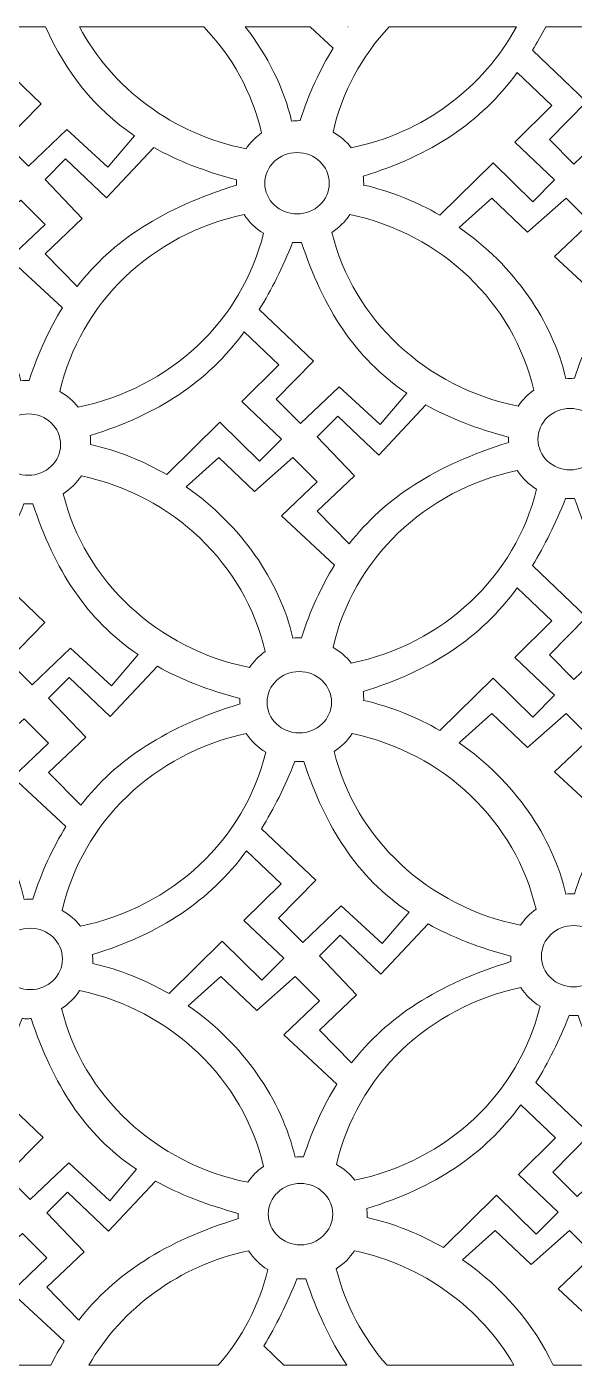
# Model space of a CAD drawing. Header units: millimetres. Extents: x -1200 to 1200, y -590 to 590.
# Drawn here: x -450 to 32, y -590 to 590 of the extents above; entities that cross this region are included whole.
import ezdxf

# ---------------------------------------------------------------- set-up
doc = ezdxf.new("R2010")
doc.units = ezdxf.units.MM
doc.header["$MEASUREMENT"] = 0
doc.layers.add('Layer 1', color=7, linetype='Continuous')

msp = doc.modelspace()

# ---------------------------------------------------------------- linework, layer by layer
at = {"layer": 'Layer 1', "color": 250, "lineweight": 20}
for points, knots in [([(-484.7261, 567.4807), (-480.3241, 574.6193), (-476.1225, 582.1053), (-472.0813, 589.9734), (-472.0813, 589.9734), (-433.2718, 589.9734), (-433.2718, 589.9734), (-415.066, 549.7789), (-390.7216, 518.0355), (-354.8044, 493.8227), (-354.8044, 493.8227), (-378.3874, 466.1344), (-378.3874, 466.1344), (-378.3874, 466.1344), (-414.4816, 499.4227), (-414.4816, 499.4227), (-414.4816, 499.4227), (-448.3247, 467.2079), (-448.3247, 467.2079), (-448.3247, 467.2079), (-469.7567, 488.6845), (-469.7567, 488.6845), (-469.7567, 488.6845), (-437.0425, 521.976), (-437.0425, 521.976), (-437.0425, 521.976), (-484.7127, 567.487), (-484.7127, 567.487), (-484.7127, 567.487), (-484.7261, 567.4807), (-484.7261, 567.4807)], [0, 0, 0, 0, 0.1, 0.1, 0.1, 0.2, 0.2, 0.2, 0.3, 0.3, 0.3, 0.4, 0.4, 0.4, 0.5, 0.5, 0.5, 0.6, 0.6, 0.6, 0.7, 0.7, 0.7, 0.8, 0.8, 0.8, 0.9, 0.9, 0.9, 1, 1, 1, 1]), ([(-293.8815, 589.9734), (-269.0395, 564.0435), (-251.1143, 531.9625), (-242.9449, 496.4092), (-248.3523, 492.5899), (-253.0013, 487.8403), (-256.6251, 482.4123), (-320.9013, 495.2147), (-374.5565, 535.5939), (-403.3999, 589.9734), (-403.3999, 589.9734), (-293.8815, 589.9734), (-293.8815, 589.9734)], [0, 0, 0, 0, 0.25, 0.25, 0.25, 0.5, 0.5, 0.5, 0.75, 0.75, 0.75, 1, 1, 1, 1]), ([(-179.8077, 571.2141), (-191.6844, 552.184), (-201.2532, 530.924), (-209.0885, 507.2113), (-209.0885, 507.2113), (-209.5761, 507.2144), (-209.5761, 507.2144), (-211.9374, 507.2144), (-214.272, 507.0774), (-216.5565, 506.8003), (-223.3632, 535.9762), (-237.4341, 564.5691), (-257.3131, 589.9734), (-257.3131, 589.9734), (-200.0875, 589.9734), (-200.0875, 589.9734), (-200.0875, 589.9734), (-179.8077, 571.2141), (-179.8077, 571.2141)], [0, 0, 0, 0, 0.166666667, 0.166666667, 0.166666667, 0.333333333, 0.333333333, 0.333333333, 0.5, 0.5, 0.5, 0.666666667, 0.666666667, 0.666666667, 0.833333333, 0.833333333, 0.833333333, 1, 1, 1, 1]), ([(-179.9947, 497.1037), (-172.1193, 532.2842), (-154.7252, 564.0945), (-130.4943, 589.9734), (-130.4943, 589.9734), (-18.5346, 589.9734), (-18.5346, 589.9734), (-47.3043, 536.231), (-100.3551, 496.2914), (-163.8965, 483.3138), (-168.2417, 488.866), (-173.7158, 493.5614), (-179.9947, 497.1037)], [0, 0, 0, 0, 0.25, 0.25, 0.25, 0.5, 0.5, 0.5, 0.75, 0.75, 0.75, 1, 1, 1, 1]), ([(-166.7821, 589.9734), (-166.7821, 589.9734), (-166.8523, 589.881), (-166.8523, 589.881), (-166.8523, 589.881), (-166.9424, 589.9734), (-166.9424, 589.9734), (-166.9424, 589.9734), (-166.7821, 589.9734), (-166.7821, 589.9734)], [0, 0, 0, 0, 0.333333333, 0.333333333, 0.333333333, 0.666666667, 0.666666667, 0.666666667, 1, 1, 1, 1]), ([(-4.3834, 569.2582), (-0.3155, 575.8553), (3.5855, 582.7519), (7.3462, 589.9734), (7.3462, 589.9734), (47.8824, 589.9734), (47.8824, 589.9734), (66.0014, 550.6167), (90.1521, 519.4531), (125.5382, 495.6002), (125.5382, 495.6002), (101.9553, 467.9119), (101.9553, 467.9119), (101.9553, 467.9119), (65.8611, 501.2002), (65.8611, 501.2002), (65.8611, 501.2002), (32.018, 468.9854), (32.018, 468.9854), (32.018, 468.9854), (10.586, 490.4619), (10.586, 490.4619), (10.586, 490.4619), (43.3001, 523.7535), (43.3001, 523.7535), (43.3001, 523.7535), (-4.3701, 569.2645), (-4.3701, 569.2645), (-4.3701, 569.2645), (-4.3834, 569.2582), (-4.3834, 569.2582)], [0, 0, 0, 0, 0.1, 0.1, 0.1, 0.2, 0.2, 0.2, 0.3, 0.3, 0.3, 0.4, 0.4, 0.4, 0.5, 0.5, 0.5, 0.6, 0.6, 0.6, 0.7, 0.7, 0.7, 0.8, 0.8, 0.8, 0.9, 0.9, 0.9, 1, 1, 1, 1]), ([(-153.4059, 458.2662), (-93.318, 476.8058), (-50.5139, 505.2331), (-17.6728, 549.5815), (-17.6728, 549.5815), (12.8437, 520.5298), (12.8437, 520.5298), (12.8437, 520.5298), (-19.8705, 488.3149), (-19.8705, 488.3149), (-19.8705, 488.3149), (15.0982, 455.0266), (15.0982, 455.0266), (15.0982, 455.0266), (-4.0761, 435.6971), (-4.0761, 435.6971), (-4.0761, 435.6971), (-39.0448, 470.0589), (-39.0448, 470.0589), (-39.0448, 470.0589), (-85.9168, 423.8758), (-85.9168, 423.8758), (-85.9168, 423.8758), (-85.9235, 423.8725), (-85.9235, 423.8725), (-106.3269, 435.6843), (-128.8444, 444.8139), (-153.0419, 450.4204), (-153.0251, 450.9588), (-153.0118, 451.4971), (-153.0118, 452.0418), (-153.0118, 454.1474), (-153.1521, 456.2243), (-153.4059, 458.2662)], [0, 0, 0, 0, 0.090909091, 0.090909091, 0.090909091, 0.181818182, 0.181818182, 0.181818182, 0.272727273, 0.272727273, 0.272727273, 0.363636364, 0.363636364, 0.363636364, 0.454545455, 0.454545455, 0.454545455, 0.545454545, 0.545454545, 0.545454545, 0.636363636, 0.636363636, 0.636363636, 0.727272727, 0.727272727, 0.727272727, 0.818181818, 0.818181818, 0.818181818, 0.909090909, 0.909090909, 0.909090909, 1, 1, 1, 1]), ([(-337.9046, 483.4666), (-317.2941, 471.9989), (-293.3038, 462.5476), (-265.1752, 454.9756), (-265.1752, 454.9756), (-265.182, 454.3226), (-265.182, 454.3226), (-265.182, 452.9879), (-265.1352, 451.6659), (-265.0316, 450.3567), (-329.802, 430.3072), (-374.276, 401.3766), (-405.4472, 360.9337), (-405.4472, 360.9337), (-433.6592, 389.893), (-433.6592, 389.893), (-433.6592, 389.893), (-400.9483, 421.0343), (-400.9483, 421.0343), (-400.9483, 421.0343), (-433.6592, 455.3961), (-433.6592, 455.3961), (-433.6592, 455.3961), (-415.6104, 473.6521), (-415.6104, 473.6521), (-415.6104, 473.6521), (-379.5163, 439.2903), (-379.5163, 439.2903), (-379.5163, 439.2903), (-337.9046, 483.4666), (-337.9046, 483.4666)], [0, 0, 0, 0, 0.1, 0.1, 0.1, 0.2, 0.2, 0.2, 0.3, 0.3, 0.3, 0.4, 0.4, 0.4, 0.5, 0.5, 0.5, 0.6, 0.6, 0.6, 0.7, 0.7, 0.7, 0.8, 0.8, 0.8, 0.9, 0.9, 0.9, 1, 1, 1, 1]), ([(-240.1227, 452.0418), (-240.1227, 466.9945), (-227.4111, 479.1184), (-211.7336, 479.1184), (-196.0563, 479.1184), (-183.3446, 466.9945), (-183.3446, 452.0418), (-183.3446, 437.0891), (-196.0563, 424.9652), (-211.7336, 424.9652), (-227.4111, 424.9652), (-240.1227, 437.0891), (-240.1227, 452.0418)], [0, 0, 0, 0, 0.25, 0.25, 0.25, 0.5, 0.5, 0.5, 0.75, 0.75, 0.75, 1, 1, 1, 1]), ([(-418.4026, 342.2667), (-430.2792, 323.2366), (-439.848, 301.9767), (-447.6834, 278.2639), (-447.6834, 278.2639), (-448.171, 278.2671), (-448.171, 278.2671), (-450.5323, 278.2671), (-452.8669, 278.1302), (-455.1514, 277.853), (-467.0146, 328.7157), (-500.9212, 377.7849), (-549.2861, 411.3185), (-549.2861, 411.3185), (-520.5163, 437.1401), (-520.5163, 437.1401), (-520.5163, 437.1401), (-488.931, 407.0723), (-488.931, 407.0723), (-488.931, 407.0723), (-455.0913, 437.1401), (-455.0913, 437.1401), (-455.0913, 437.1401), (-433.6592, 415.6635), (-433.6592, 415.6635), (-433.6592, 415.6635), (-465.2445, 385.5957), (-465.2445, 385.5957), (-465.2445, 385.5957), (-418.4026, 342.2667), (-418.4026, 342.2667)], [0, 0, 0, 0, 0.1, 0.1, 0.1, 0.2, 0.2, 0.2, 0.3, 0.3, 0.3, 0.4, 0.4, 0.4, 0.5, 0.5, 0.5, 0.6, 0.6, 0.6, 0.7, 0.7, 0.7, 0.8, 0.8, 0.8, 0.9, 0.9, 0.9, 1, 1, 1, 1]), ([(61.9401, 344.0443), (50.0634, 325.0141), (40.4947, 303.7542), (32.6593, 280.0414), (32.6593, 280.0414), (32.1716, 280.0446), (32.1716, 280.0446), (29.8104, 280.0446), (27.4757, 279.9076), (25.1912, 279.6305), (13.3279, 330.4932), (-20.5786, 379.5624), (-68.9435, 413.096), (-68.9435, 413.096), (-40.1736, 438.9176), (-40.1736, 438.9176), (-40.1736, 438.9176), (-8.5883, 408.8498), (-8.5883, 408.8498), (-8.5883, 408.8498), (25.2514, 438.9176), (25.2514, 438.9176), (25.2514, 438.9176), (46.6835, 417.441), (46.6835, 417.441), (46.6835, 417.441), (15.0982, 387.3732), (15.0982, 387.3732), (15.0982, 387.3732), (61.9401, 344.0443), (61.9401, 344.0443)], [0, 0, 0, 0, 0.1, 0.1, 0.1, 0.2, 0.2, 0.2, 0.3, 0.3, 0.3, 0.4, 0.4, 0.4, 0.5, 0.5, 0.5, 0.6, 0.6, 0.6, 0.7, 0.7, 0.7, 0.8, 0.8, 0.8, 0.9, 0.9, 0.9, 1, 1, 1, 1]), ([(-420.5736, 268.4367), (-403.2061, 346.0256), (-339.4945, 407.257), (-258.4053, 424.5001), (-254.0734, 417.836), (-248.2153, 412.1627), (-241.295, 407.9355), (-259.788, 331.28), (-323.66, 271.1508), (-404.4752, 254.6468), (-408.8205, 260.199), (-414.2945, 264.8944), (-420.5736, 268.4367)], [0, 0, 0, 0, 0.25, 0.25, 0.25, 0.5, 0.5, 0.5, 0.75, 0.75, 0.75, 1, 1, 1, 1]), ([(-165.0754, 424.5192), (-84.3738, 407.3462), (-20.8959, 346.599), (-3.1811, 269.5197), (-8.5883, 265.7004), (-13.2375, 260.9508), (-16.8613, 255.5227), (-98.0606, 271.6954), (-162.3234, 331.8597), (-181.0034, 408.6905), (-174.5941, 412.8349), (-169.1602, 418.2311), (-165.0754, 424.5192)], [0, 0, 0, 0, 0.25, 0.25, 0.25, 0.5, 0.5, 0.5, 0.75, 0.75, 0.75, 1, 1, 1, 1]), ([(-244.9622, 340.5912), (-234.1611, 358.105), (-224.5055, 377.7626), (-215.6681, 399.8413), (-214.3722, 399.7552), (-213.0529, 399.7106), (-211.7336, 399.7106), (-210.411, 399.7106), (-209.1052, 399.752), (-207.806, 399.8413), (-188.321, 341.7571), (-161.2747, 298.1), (-115.0406, 266.9332), (-115.0406, 266.9332), (-138.6236, 239.2449), (-138.6236, 239.2449), (-138.6236, 239.2449), (-174.7177, 272.5332), (-174.7177, 272.5332), (-174.7177, 272.5332), (-208.5608, 240.3184), (-208.5608, 240.3184), (-208.5608, 240.3184), (-229.9929, 261.7949), (-229.9929, 261.7949), (-229.9929, 261.7949), (-197.2786, 295.0865), (-197.2786, 295.0865), (-197.2786, 295.0865), (-244.9489, 340.5975), (-244.9489, 340.5975), (-244.9489, 340.5975), (-244.9622, 340.5912), (-244.9622, 340.5912)], [0, 0, 0, 0, 0.090909091, 0.090909091, 0.090909091, 0.181818182, 0.181818182, 0.181818182, 0.272727273, 0.272727273, 0.272727273, 0.363636364, 0.363636364, 0.363636364, 0.454545455, 0.454545455, 0.454545455, 0.545454545, 0.545454545, 0.545454545, 0.636363636, 0.636363636, 0.636363636, 0.727272727, 0.727272727, 0.727272727, 0.818181818, 0.818181818, 0.818181818, 0.909090909, 0.909090909, 0.909090909, 1, 1, 1, 1]), ([(-393.9847, 229.5992), (-333.8967, 248.1388), (-291.0928, 276.5661), (-258.2517, 320.9144), (-258.2517, 320.9144), (-227.7351, 291.8628), (-227.7351, 291.8628), (-227.7351, 291.8628), (-260.4493, 259.6479), (-260.4493, 259.6479), (-260.4493, 259.6479), (-225.4807, 226.3596), (-225.4807, 226.3596), (-225.4807, 226.3596), (-244.655, 207.0301), (-244.655, 207.0301), (-244.655, 207.0301), (-279.6235, 241.3919), (-279.6235, 241.3919), (-279.6235, 241.3919), (-326.4955, 195.2087), (-326.4955, 195.2087), (-326.4955, 195.2087), (-326.5022, 195.2055), (-326.5022, 195.2055), (-346.9056, 207.0173), (-369.4231, 216.1469), (-393.6206, 221.7534), (-393.604, 222.2918), (-393.5905, 222.8301), (-393.5905, 223.3748), (-393.5905, 225.4804), (-393.7308, 227.5573), (-393.9847, 229.5992)], [0, 0, 0, 0, 0.090909091, 0.090909091, 0.090909091, 0.181818182, 0.181818182, 0.181818182, 0.272727273, 0.272727273, 0.272727273, 0.363636364, 0.363636364, 0.363636364, 0.454545455, 0.454545455, 0.454545455, 0.545454545, 0.545454545, 0.545454545, 0.636363636, 0.636363636, 0.636363636, 0.727272727, 0.727272727, 0.727272727, 0.818181818, 0.818181818, 0.818181818, 0.909090909, 0.909090909, 0.909090909, 1, 1, 1, 1]), ([(-476.7671, 221.626), (-476.7671, 236.5787), (-464.0555, 248.7026), (-448.3781, 248.7026), (-432.7007, 248.7026), (-419.989, 236.5787), (-419.989, 221.626), (-419.989, 206.6733), (-432.7007, 194.5494), (-448.3781, 194.5494), (-464.0555, 194.5494), (-476.7671, 206.6733), (-476.7671, 221.626)], [0, 0, 0, 0, 0.25, 0.25, 0.25, 0.5, 0.5, 0.5, 0.75, 0.75, 0.75, 1, 1, 1, 1]), ([(-98.1408, 256.5771), (-77.5303, 245.1094), (-53.54, 235.6581), (-25.4114, 228.0861), (-25.4114, 228.0861), (-25.418, 227.4331), (-25.418, 227.4331), (-25.418, 226.0984), (-25.3713, 224.7764), (-25.2678, 223.4672), (-90.0382, 203.4177), (-134.5121, 174.4871), (-165.6833, 134.0442), (-165.6833, 134.0442), (-193.8954, 163.0035), (-193.8954, 163.0035), (-193.8954, 163.0035), (-161.1845, 194.1448), (-161.1845, 194.1448), (-161.1845, 194.1448), (-193.8954, 228.5066), (-193.8954, 228.5066), (-193.8954, 228.5066), (-175.8466, 246.7626), (-175.8466, 246.7626), (-175.8466, 246.7626), (-139.7524, 212.4008), (-139.7524, 212.4008), (-139.7524, 212.4008), (-98.1408, 256.5771), (-98.1408, 256.5771)], [0, 0, 0, 0, 0.1, 0.1, 0.1, 0.2, 0.2, 0.2, 0.3, 0.3, 0.3, 0.4, 0.4, 0.4, 0.5, 0.5, 0.5, 0.6, 0.6, 0.6, 0.7, 0.7, 0.7, 0.8, 0.8, 0.8, 0.9, 0.9, 0.9, 1, 1, 1, 1]), ([(0.4561, 226.3724), (0.4561, 241.325), (13.1676, 253.449), (28.8451, 253.449), (44.5226, 253.449), (57.2342, 241.325), (57.2342, 226.3724), (57.2342, 211.4197), (44.5226, 199.2957), (28.8451, 199.2957), (13.1676, 199.2957), (0.4561, 211.4197), (0.4561, 226.3724)], [0, 0, 0, 0, 0.25, 0.25, 0.25, 0.5, 0.5, 0.5, 0.75, 0.75, 0.75, 1, 1, 1, 1]), ([(-178.6388, 115.3773), (-190.5154, 96.3471), (-200.0842, 75.0872), (-207.9195, 51.3745), (-207.9195, 51.3745), (-208.4071, 51.3776), (-208.4071, 51.3776), (-210.7685, 51.3776), (-213.103, 51.2406), (-215.3875, 50.9635), (-227.2508, 101.8262), (-261.1573, 150.8954), (-309.5223, 184.429), (-309.5223, 184.429), (-280.7525, 210.2506), (-280.7525, 210.2506), (-280.7525, 210.2506), (-249.1672, 180.1828), (-249.1672, 180.1828), (-249.1672, 180.1828), (-215.3274, 210.2506), (-215.3274, 210.2506), (-215.3274, 210.2506), (-193.8954, 188.774), (-193.8954, 188.774), (-193.8954, 188.774), (-225.4807, 158.7062), (-225.4807, 158.7062), (-225.4807, 158.7062), (-178.6388, 115.3773), (-178.6388, 115.3773)], [0, 0, 0, 0, 0.1, 0.1, 0.1, 0.2, 0.2, 0.2, 0.3, 0.3, 0.3, 0.4, 0.4, 0.4, 0.5, 0.5, 0.5, 0.6, 0.6, 0.6, 0.7, 0.7, 0.7, 0.8, 0.8, 0.8, 0.9, 0.9, 0.9, 1, 1, 1, 1]), ([(-401.7198, 194.1033), (-321.0182, 176.9304), (-257.5402, 116.1832), (-239.8255, 39.1039), (-245.2328, 35.2845), (-249.8819, 30.535), (-253.5056, 25.1069), (-334.705, 41.2796), (-398.9678, 101.4439), (-417.6478, 178.2747), (-411.2385, 182.419), (-405.8045, 187.8152), (-401.7198, 194.1033)], [0, 0, 0, 0, 0.25, 0.25, 0.25, 0.5, 0.5, 0.5, 0.75, 0.75, 0.75, 1, 1, 1, 1]), ([(-179.9947, 42.7672), (-162.6274, 120.3561), (-98.9156, 181.5876), (-17.8265, 198.8306), (-13.4947, 192.1666), (-7.6365, 186.4933), (-0.7162, 182.2661), (-19.2092, 105.6105), (-83.0812, 45.4813), (-163.8965, 28.9772), (-168.2417, 34.5296), (-173.7158, 39.225), (-179.9947, 42.7672)], [0, 0, 0, 0, 0.25, 0.25, 0.25, 0.5, 0.5, 0.5, 0.75, 0.75, 0.75, 1, 1, 1, 1]), ([(-481.6067, 110.1754), (-470.8054, 127.6891), (-461.1498, 147.3468), (-452.3125, 169.4254), (-451.0166, 169.3394), (-449.6974, 169.2948), (-448.3781, 169.2948), (-447.0555, 169.2948), (-445.7496, 169.3362), (-444.4504, 169.4254), (-424.9655, 111.3412), (-397.919, 67.6841), (-351.685, 36.5173), (-351.685, 36.5173), (-375.268, 8.8291), (-375.268, 8.8291), (-375.268, 8.8291), (-411.3621, 42.1174), (-411.3621, 42.1174), (-411.3621, 42.1174), (-445.2052, 9.9026), (-445.2052, 9.9026), (-445.2052, 9.9026), (-466.6373, 31.3791), (-466.6373, 31.3791), (-466.6373, 31.3791), (-433.923, 64.6707), (-433.923, 64.6707), (-433.923, 64.6707), (-481.5933, 110.1817), (-481.5933, 110.1817), (-481.5933, 110.1817), (-481.6067, 110.1754), (-481.6067, 110.1754)], [0, 0, 0, 0, 0.090909091, 0.090909091, 0.090909091, 0.181818182, 0.181818182, 0.181818182, 0.272727273, 0.272727273, 0.272727273, 0.363636364, 0.363636364, 0.363636364, 0.454545455, 0.454545455, 0.454545455, 0.545454545, 0.545454545, 0.545454545, 0.636363636, 0.636363636, 0.636363636, 0.727272727, 0.727272727, 0.727272727, 0.818181818, 0.818181818, 0.818181818, 0.909090909, 0.909090909, 0.909090909, 1, 1, 1, 1]), ([(-4.3834, 114.9217), (6.4178, 132.4355), (16.0734, 152.0931), (24.9107, 174.1718), (26.2066, 174.0857), (27.5258, 174.0412), (28.8451, 174.0412), (30.1677, 174.0412), (31.4736, 174.0826), (32.7728, 174.1718), (52.2577, 116.0876), (79.3041, 72.4305), (125.5382, 41.2637), (125.5382, 41.2637), (101.9553, 13.5755), (101.9553, 13.5755), (101.9553, 13.5755), (65.8611, 46.8638), (65.8611, 46.8638), (65.8611, 46.8638), (32.018, 14.6489), (32.018, 14.6489), (32.018, 14.6489), (10.586, 36.1255), (10.586, 36.1255), (10.586, 36.1255), (43.3001, 69.417), (43.3001, 69.417), (43.3001, 69.417), (-4.3701, 114.9281), (-4.3701, 114.9281), (-4.3701, 114.9281), (-4.3834, 114.9217), (-4.3834, 114.9217)], [0, 0, 0, 0, 0.090909091, 0.090909091, 0.090909091, 0.181818182, 0.181818182, 0.181818182, 0.272727273, 0.272727273, 0.272727273, 0.363636364, 0.363636364, 0.363636364, 0.454545455, 0.454545455, 0.454545455, 0.545454545, 0.545454545, 0.545454545, 0.636363636, 0.636363636, 0.636363636, 0.727272727, 0.727272727, 0.727272727, 0.818181818, 0.818181818, 0.818181818, 0.909090909, 0.909090909, 0.909090909, 1, 1, 1, 1]), ([(-153.4059, 3.9298), (-93.318, 22.4693), (-50.5139, 50.8966), (-17.6728, 95.2449), (-17.6728, 95.2449), (12.8437, 66.1933), (12.8437, 66.1933), (12.8437, 66.1933), (-19.8705, 33.9785), (-19.8705, 33.9785), (-19.8705, 33.9785), (15.0982, 0.6902), (15.0982, 0.6902), (15.0982, 0.6902), (-4.0761, -18.6394), (-4.0761, -18.6394), (-4.0761, -18.6394), (-39.0448, 15.7225), (-39.0448, 15.7225), (-39.0448, 15.7225), (-85.9168, -30.4608), (-85.9168, -30.4608), (-85.9168, -30.4608), (-85.9235, -30.4639), (-85.9235, -30.4639), (-106.3269, -18.6521), (-128.8444, -9.5225), (-153.0419, -3.9161), (-153.0251, -3.3777), (-153.0118, -2.8394), (-153.0118, -2.2946), (-153.0118, -0.1891), (-153.1521, 1.8879), (-153.4059, 3.9298)], [0, 0, 0, 0, 0.090909091, 0.090909091, 0.090909091, 0.181818182, 0.181818182, 0.181818182, 0.272727273, 0.272727273, 0.272727273, 0.363636364, 0.363636364, 0.363636364, 0.454545455, 0.454545455, 0.454545455, 0.545454545, 0.545454545, 0.545454545, 0.636363636, 0.636363636, 0.636363636, 0.727272727, 0.727272727, 0.727272727, 0.818181818, 0.818181818, 0.818181818, 0.909090909, 0.909090909, 0.909090909, 1, 1, 1, 1]), ([(-334.7851, 26.1613), (-314.1747, 14.6936), (-290.1843, 5.2422), (-262.0558, -2.3297), (-262.0558, -2.3297), (-262.0625, -2.9827), (-262.0625, -2.9827), (-262.0625, -4.3175), (-262.0157, -5.6394), (-261.9121, -6.9487), (-326.6826, -26.9981), (-371.1565, -55.9287), (-402.3278, -96.3716), (-402.3278, -96.3716), (-430.5398, -67.4124), (-430.5398, -67.4124), (-430.5398, -67.4124), (-397.8289, -36.2711), (-397.8289, -36.2711), (-397.8289, -36.2711), (-430.5398, -1.9092), (-430.5398, -1.9092), (-430.5398, -1.9092), (-412.491, 16.3468), (-412.491, 16.3468), (-412.491, 16.3468), (-376.3968, -18.015), (-376.3968, -18.015), (-376.3968, -18.015), (-334.7851, 26.1613), (-334.7851, 26.1613)], [0, 0, 0, 0, 0.1, 0.1, 0.1, 0.2, 0.2, 0.2, 0.3, 0.3, 0.3, 0.4, 0.4, 0.4, 0.5, 0.5, 0.5, 0.6, 0.6, 0.6, 0.7, 0.7, 0.7, 0.8, 0.8, 0.8, 0.9, 0.9, 0.9, 1, 1, 1, 1]), ([(-238.1388, -5.5439), (-238.1388, 9.4088), (-225.4272, 21.5328), (-209.7498, 21.5328), (-194.0724, 21.5328), (-181.3607, 9.4088), (-181.3607, -5.5439), (-181.3607, -20.4965), (-194.0724, -32.6205), (-209.7498, -32.6205), (-225.4272, -32.6205), (-238.1388, -20.4965), (-238.1388, -5.5439)], [0, 0, 0, 0, 0.25, 0.25, 0.25, 0.5, 0.5, 0.5, 0.75, 0.75, 0.75, 1, 1, 1, 1]), ([(-415.2832, -115.0386), (-427.1598, -134.0687), (-436.7285, -155.3286), (-444.5639, -179.0414), (-444.5639, -179.0414), (-445.0516, -179.0382), (-445.0516, -179.0382), (-447.4129, -179.0382), (-449.7475, -179.1752), (-452.0319, -179.4523), (-463.8952, -128.5896), (-497.8018, -79.5204), (-546.1667, -45.9868), (-546.1667, -45.9868), (-517.3969, -20.1652), (-517.3969, -20.1652), (-517.3969, -20.1652), (-485.8116, -50.2331), (-485.8116, -50.2331), (-485.8116, -50.2331), (-451.9718, -20.1652), (-451.9718, -20.1652), (-451.9718, -20.1652), (-430.5398, -41.6418), (-430.5398, -41.6418), (-430.5398, -41.6418), (-462.1251, -71.7096), (-462.1251, -71.7096), (-462.1251, -71.7096), (-415.2832, -115.0386), (-415.2832, -115.0386)], [0, 0, 0, 0, 0.1, 0.1, 0.1, 0.2, 0.2, 0.2, 0.3, 0.3, 0.3, 0.4, 0.4, 0.4, 0.5, 0.5, 0.5, 0.6, 0.6, 0.6, 0.7, 0.7, 0.7, 0.8, 0.8, 0.8, 0.9, 0.9, 0.9, 1, 1, 1, 1]), ([(61.9401, -110.2922), (50.0634, -129.3223), (40.4947, -150.5823), (32.6593, -174.295), (32.6593, -174.295), (32.1716, -174.2919), (32.1716, -174.2919), (29.8104, -174.2919), (27.4757, -174.4288), (25.1912, -174.706), (13.3279, -123.8433), (-20.5786, -74.774), (-68.9435, -41.2404), (-68.9435, -41.2404), (-40.1736, -15.4189), (-40.1736, -15.4189), (-40.1736, -15.4189), (-8.5883, -45.4867), (-8.5883, -45.4867), (-8.5883, -45.4867), (25.2514, -15.4189), (25.2514, -15.4189), (25.2514, -15.4189), (46.6835, -36.8954), (46.6835, -36.8954), (46.6835, -36.8954), (15.0982, -66.9632), (15.0982, -66.9632), (15.0982, -66.9632), (61.9401, -110.2922), (61.9401, -110.2922)], [0, 0, 0, 0, 0.1, 0.1, 0.1, 0.2, 0.2, 0.2, 0.3, 0.3, 0.3, 0.4, 0.4, 0.4, 0.5, 0.5, 0.5, 0.6, 0.6, 0.6, 0.7, 0.7, 0.7, 0.8, 0.8, 0.8, 0.9, 0.9, 0.9, 1, 1, 1, 1]), ([(-418.5897, -189.149), (-401.2222, -111.5601), (-337.5105, -50.3286), (-256.4214, -33.0856), (-252.0895, -39.7496), (-246.2314, -45.4229), (-239.3112, -49.6501), (-257.8041, -126.3057), (-321.6761, -186.4349), (-402.4913, -202.939), (-406.8366, -197.3866), (-412.3106, -192.6912), (-418.5897, -189.149)], [0, 0, 0, 0, 0.25, 0.25, 0.25, 0.5, 0.5, 0.5, 0.75, 0.75, 0.75, 1, 1, 1, 1]), ([(-163.0915, -33.0664), (-82.3899, -50.2394), (-18.912, -110.9867), (-1.1972, -188.0659), (-6.6044, -191.8853), (-11.2536, -196.6348), (-14.8774, -202.0629), (-96.0767, -185.8902), (-160.3395, -125.7259), (-179.0195, -48.8951), (-172.6102, -44.7508), (-167.1763, -39.3546), (-163.0915, -33.0664)], [0, 0, 0, 0, 0.25, 0.25, 0.25, 0.5, 0.5, 0.5, 0.75, 0.75, 0.75, 1, 1, 1, 1]), ([(-242.9784, -116.9945), (-232.1772, -99.4807), (-222.5216, -79.8231), (-213.6842, -57.7444), (-212.3883, -57.8305), (-211.0691, -57.875), (-209.7498, -57.875), (-208.4272, -57.875), (-207.1213, -57.8336), (-205.8221, -57.7444), (-186.3372, -115.8286), (-159.2908, -159.4857), (-113.0567, -190.6525), (-113.0567, -190.6525), (-136.6397, -218.3407), (-136.6397, -218.3407), (-136.6397, -218.3407), (-172.7338, -185.0524), (-172.7338, -185.0524), (-172.7338, -185.0524), (-206.5769, -217.2673), (-206.5769, -217.2673), (-206.5769, -217.2673), (-228.009, -195.7907), (-228.009, -195.7907), (-228.009, -195.7907), (-195.2947, -162.4992), (-195.2947, -162.4992), (-195.2947, -162.4992), (-242.965, -116.9881), (-242.965, -116.9881), (-242.965, -116.9881), (-242.9784, -116.9945), (-242.9784, -116.9945)], [0, 0, 0, 0, 0.090909091, 0.090909091, 0.090909091, 0.181818182, 0.181818182, 0.181818182, 0.272727273, 0.272727273, 0.272727273, 0.363636364, 0.363636364, 0.363636364, 0.454545455, 0.454545455, 0.454545455, 0.545454545, 0.545454545, 0.545454545, 0.636363636, 0.636363636, 0.636363636, 0.727272727, 0.727272727, 0.727272727, 0.818181818, 0.818181818, 0.818181818, 0.909090909, 0.909090909, 0.909090909, 1, 1, 1, 1]), ([(-392.0008, -227.9864), (-331.9128, -209.4469), (-289.1089, -181.0196), (-256.2678, -136.6713), (-256.2678, -136.6713), (-225.7512, -165.7229), (-225.7512, -165.7229), (-225.7512, -165.7229), (-258.4654, -197.9377), (-258.4654, -197.9377), (-258.4654, -197.9377), (-223.4968, -231.226), (-223.4968, -231.226), (-223.4968, -231.226), (-242.6711, -250.5556), (-242.6711, -250.5556), (-242.6711, -250.5556), (-277.6397, -216.1937), (-277.6397, -216.1937), (-277.6397, -216.1937), (-324.5116, -262.377), (-324.5116, -262.377), (-324.5116, -262.377), (-324.5183, -262.3801), (-324.5183, -262.3801), (-344.9217, -250.5683), (-367.4393, -241.4387), (-391.6367, -235.8323), (-391.6201, -235.2939), (-391.6066, -234.7556), (-391.6066, -234.2109), (-391.6066, -232.1053), (-391.7469, -230.0283), (-392.0008, -227.9864)], [0, 0, 0, 0, 0.090909091, 0.090909091, 0.090909091, 0.181818182, 0.181818182, 0.181818182, 0.272727273, 0.272727273, 0.272727273, 0.363636364, 0.363636364, 0.363636364, 0.454545455, 0.454545455, 0.454545455, 0.545454545, 0.545454545, 0.545454545, 0.636363636, 0.636363636, 0.636363636, 0.727272727, 0.727272727, 0.727272727, 0.818181818, 0.818181818, 0.818181818, 0.909090909, 0.909090909, 0.909090909, 1, 1, 1, 1]), ([(-475.1607, -231.8186), (-475.1607, -216.8659), (-462.4491, -204.7419), (-446.7716, -204.7419), (-431.0942, -204.7419), (-418.3826, -216.8659), (-418.3826, -231.8186), (-418.3826, -246.7712), (-431.0942, -258.8952), (-446.7716, -258.8952), (-462.4491, -258.8952), (-475.1607, -246.7712), (-475.1607, -231.8186)], [0, 0, 0, 0, 0.25, 0.25, 0.25, 0.5, 0.5, 0.5, 0.75, 0.75, 0.75, 1, 1, 1, 1]), ([(-96.1569, -201.0085), (-75.5464, -212.4763), (-51.556, -221.9276), (-23.4275, -229.4995), (-23.4275, -229.4995), (-23.4341, -230.1526), (-23.4341, -230.1526), (-23.4341, -231.4873), (-23.3874, -232.8093), (-23.2839, -234.1185), (-88.0543, -254.1679), (-132.5282, -283.0985), (-163.6995, -323.5415), (-163.6995, -323.5415), (-191.9115, -294.5822), (-191.9115, -294.5822), (-191.9115, -294.5822), (-159.2006, -263.4409), (-159.2006, -263.4409), (-159.2006, -263.4409), (-191.9115, -229.0791), (-191.9115, -229.0791), (-191.9115, -229.0791), (-173.8627, -210.823), (-173.8627, -210.823), (-173.8627, -210.823), (-137.7685, -245.1849), (-137.7685, -245.1849), (-137.7685, -245.1849), (-96.1569, -201.0085), (-96.1569, -201.0085)], [0, 0, 0, 0, 0.1, 0.1, 0.1, 0.2, 0.2, 0.2, 0.3, 0.3, 0.3, 0.4, 0.4, 0.4, 0.5, 0.5, 0.5, 0.6, 0.6, 0.6, 0.7, 0.7, 0.7, 0.8, 0.8, 0.8, 0.9, 0.9, 0.9, 1, 1, 1, 1]), ([(3.5755, -229.4485), (3.5755, -214.4959), (16.2871, -202.3719), (31.9646, -202.3719), (47.642, -202.3719), (60.3536, -214.4959), (60.3536, -229.4485), (60.3536, -244.4012), (47.642, -256.5252), (31.9646, -256.5252), (16.2871, -256.5252), (3.5755, -244.4012), (3.5755, -229.4485)], [0, 0, 0, 0, 0.25, 0.25, 0.25, 0.5, 0.5, 0.5, 0.75, 0.75, 0.75, 1, 1, 1, 1]), ([(-176.6549, -342.2084), (-188.5315, -361.2385), (-198.1003, -382.4985), (-205.9356, -406.2112), (-205.9356, -406.2112), (-206.4233, -406.2081), (-206.4233, -406.2081), (-208.7846, -406.2081), (-211.1191, -406.345), (-213.4036, -406.6222), (-225.2669, -355.7595), (-259.1734, -306.6902), (-307.5384, -273.1566), (-307.5384, -273.1566), (-278.7686, -247.3351), (-278.7686, -247.3351), (-278.7686, -247.3351), (-247.1833, -277.4029), (-247.1833, -277.4029), (-247.1833, -277.4029), (-213.3435, -247.3351), (-213.3435, -247.3351), (-213.3435, -247.3351), (-191.9115, -268.8116), (-191.9115, -268.8116), (-191.9115, -268.8116), (-223.4968, -298.8794), (-223.4968, -298.8794), (-223.4968, -298.8794), (-176.6549, -342.2084), (-176.6549, -342.2084)], [0, 0, 0, 0, 0.1, 0.1, 0.1, 0.2, 0.2, 0.2, 0.3, 0.3, 0.3, 0.4, 0.4, 0.4, 0.5, 0.5, 0.5, 0.6, 0.6, 0.6, 0.7, 0.7, 0.7, 0.8, 0.8, 0.8, 0.9, 0.9, 0.9, 1, 1, 1, 1]), ([(-176.8753, -413.0536), (-159.5079, -335.4648), (-95.7962, -274.2333), (-14.7071, -256.9903), (-10.3752, -263.6543), (-4.517, -269.3277), (2.4032, -273.5548), (-16.0898, -350.2103), (-79.9617, -410.3397), (-160.777, -426.8436), (-165.1222, -421.2914), (-170.5963, -416.5959), (-176.8753, -413.0536)], [0, 0, 0, 0, 0.25, 0.25, 0.25, 0.5, 0.5, 0.5, 0.75, 0.75, 0.75, 1, 1, 1, 1]), ([(-403.2362, -259.7266), (-322.5344, -276.8996), (-259.0566, -337.6468), (-241.3418, -414.7261), (-246.7491, -418.5455), (-251.3982, -423.295), (-255.022, -428.7231), (-336.2213, -412.5504), (-400.4841, -352.3861), (-419.1641, -275.5553), (-412.7549, -271.4109), (-407.3208, -266.0148), (-403.2362, -259.7266)], [0, 0, 0, 0, 0.25, 0.25, 0.25, 0.5, 0.5, 0.5, 0.75, 0.75, 0.75, 1, 1, 1, 1]), ([(-1.264, -340.8992), (9.5372, -323.3854), (19.1928, -303.7277), (28.0302, -281.6492), (29.3261, -281.7351), (30.6453, -281.7797), (31.9646, -281.7797), (33.2872, -281.7797), (34.5931, -281.7384), (35.8923, -281.6492), (55.3772, -339.7333), (82.4235, -383.3904), (128.6576, -414.5572), (128.6576, -414.5572), (105.0747, -442.2455), (105.0747, -442.2455), (105.0747, -442.2455), (68.9806, -408.9571), (68.9806, -408.9571), (68.9806, -408.9571), (35.1375, -441.172), (35.1375, -441.172), (35.1375, -441.172), (13.7054, -419.6954), (13.7054, -419.6954), (13.7054, -419.6954), (46.4196, -386.4039), (46.4196, -386.4039), (46.4196, -386.4039), (-1.2506, -340.8928), (-1.2506, -340.8928), (-1.2506, -340.8928), (-1.264, -340.8992), (-1.264, -340.8992)], [0, 0, 0, 0, 0.090909091, 0.090909091, 0.090909091, 0.181818182, 0.181818182, 0.181818182, 0.272727273, 0.272727273, 0.272727273, 0.363636364, 0.363636364, 0.363636364, 0.454545455, 0.454545455, 0.454545455, 0.545454545, 0.545454545, 0.545454545, 0.636363636, 0.636363636, 0.636363636, 0.727272727, 0.727272727, 0.727272727, 0.818181818, 0.818181818, 0.818181818, 0.909090909, 0.909090909, 0.909090909, 1, 1, 1, 1]), ([(-483.1229, -343.6546), (-472.3217, -326.1408), (-462.6661, -306.4832), (-453.8288, -284.4046), (-452.5329, -284.4906), (-451.2136, -284.5352), (-449.8944, -284.5352), (-448.5718, -284.5352), (-447.2659, -284.4938), (-445.9667, -284.4046), (-426.4818, -342.4887), (-399.4354, -386.1458), (-353.2013, -417.3126), (-353.2013, -417.3126), (-376.7842, -445.0009), (-376.7842, -445.0009), (-376.7842, -445.0009), (-412.8784, -411.7126), (-412.8784, -411.7126), (-412.8784, -411.7126), (-446.7215, -443.9274), (-446.7215, -443.9274), (-446.7215, -443.9274), (-468.1535, -422.4509), (-468.1535, -422.4509), (-468.1535, -422.4509), (-435.4394, -389.1593), (-435.4394, -389.1593), (-435.4394, -389.1593), (-483.1096, -343.6483), (-483.1096, -343.6483), (-483.1096, -343.6483), (-483.1229, -343.6546), (-483.1229, -343.6546)], [0, 0, 0, 0, 0.090909091, 0.090909091, 0.090909091, 0.181818182, 0.181818182, 0.181818182, 0.272727273, 0.272727273, 0.272727273, 0.363636364, 0.363636364, 0.363636364, 0.454545455, 0.454545455, 0.454545455, 0.545454545, 0.545454545, 0.545454545, 0.636363636, 0.636363636, 0.636363636, 0.727272727, 0.727272727, 0.727272727, 0.818181818, 0.818181818, 0.818181818, 0.909090909, 0.909090909, 0.909090909, 1, 1, 1, 1]), ([(-150.2864, -451.8911), (-90.1985, -433.3516), (-47.3945, -404.9243), (-14.5534, -360.576), (-14.5534, -360.576), (15.9632, -389.6276), (15.9632, -389.6276), (15.9632, -389.6276), (-16.7511, -421.8424), (-16.7511, -421.8424), (-16.7511, -421.8424), (18.2176, -455.1308), (18.2176, -455.1308), (18.2176, -455.1308), (-0.9567, -474.4603), (-0.9567, -474.4603), (-0.9567, -474.4603), (-35.9253, -440.0984), (-35.9253, -440.0984), (-35.9253, -440.0984), (-82.7973, -486.2816), (-82.7973, -486.2816), (-82.7973, -486.2816), (-82.804, -486.2848), (-82.804, -486.2848), (-103.2074, -474.473), (-125.7249, -465.3435), (-149.9223, -459.737), (-149.9057, -459.1986), (-149.8923, -458.6603), (-149.8923, -458.1155), (-149.8923, -456.01), (-150.0326, -453.933), (-150.2864, -451.8911)], [0, 0, 0, 0, 0.090909091, 0.090909091, 0.090909091, 0.181818182, 0.181818182, 0.181818182, 0.272727273, 0.272727273, 0.272727273, 0.363636364, 0.363636364, 0.363636364, 0.454545455, 0.454545455, 0.454545455, 0.545454545, 0.545454545, 0.545454545, 0.636363636, 0.636363636, 0.636363636, 0.727272727, 0.727272727, 0.727272727, 0.818181818, 0.818181818, 0.818181818, 0.909090909, 0.909090909, 0.909090909, 1, 1, 1, 1]), ([(-336.3015, -427.6687), (-315.6911, -439.1364), (-291.7006, -448.5877), (-263.5721, -456.1597), (-263.5721, -456.1597), (-263.5788, -456.8127), (-263.5788, -456.8127), (-263.5788, -458.1474), (-263.532, -459.4694), (-263.4285, -460.7786), (-328.199, -480.8281), (-372.6729, -509.7587), (-403.844, -550.2016), (-403.844, -550.2016), (-432.056, -521.2424), (-432.056, -521.2424), (-432.056, -521.2424), (-399.3452, -490.1011), (-399.3452, -490.1011), (-399.3452, -490.1011), (-432.056, -455.7392), (-432.056, -455.7392), (-432.056, -455.7392), (-414.0073, -437.4832), (-414.0073, -437.4832), (-414.0073, -437.4832), (-377.9132, -471.845), (-377.9132, -471.845), (-377.9132, -471.845), (-336.3015, -427.6687), (-336.3015, -427.6687)], [0, 0, 0, 0, 0.1, 0.1, 0.1, 0.2, 0.2, 0.2, 0.3, 0.3, 0.3, 0.4, 0.4, 0.4, 0.5, 0.5, 0.5, 0.6, 0.6, 0.6, 0.7, 0.7, 0.7, 0.8, 0.8, 0.8, 0.9, 0.9, 0.9, 1, 1, 1, 1]), ([(-237.1002, -456.8127), (-237.1002, -441.86), (-224.3885, -429.736), (-208.7111, -429.736), (-193.0337, -429.736), (-180.3221, -441.86), (-180.3221, -456.8127), (-180.3221, -471.7654), (-193.0337, -483.8894), (-208.7111, -483.8894), (-224.3885, -483.8894), (-237.1002, -471.7654), (-237.1002, -456.8127)], [0, 0, 0, 0, 0.25, 0.25, 0.25, 0.5, 0.5, 0.5, 0.75, 0.75, 0.75, 1, 1, 1, 1]), ([(65.0595, -566.1131), (60.3101, -573.7264), (55.9216, -581.6838), (51.8703, -590.0266), (51.8703, -590.0266), (14.0427, -590.0266), (14.0427, -590.0266), (-2.9039, -554.3173), (-30.5014, -521.5514), (-65.824, -497.0613), (-65.824, -497.0613), (-37.0542, -471.2398), (-37.0542, -471.2398), (-37.0542, -471.2398), (-5.4689, -501.3076), (-5.4689, -501.3076), (-5.4689, -501.3076), (28.3709, -471.2398), (28.3709, -471.2398), (28.3709, -471.2398), (49.8029, -492.7163), (49.8029, -492.7163), (49.8029, -492.7163), (18.2176, -522.7841), (18.2176, -522.7841), (18.2176, -522.7841), (65.0595, -566.1131), (65.0595, -566.1131)], [0, 0, 0, 0, 0.111111111, 0.111111111, 0.111111111, 0.222222222, 0.222222222, 0.222222222, 0.333333333, 0.333333333, 0.333333333, 0.444444444, 0.444444444, 0.444444444, 0.555555556, 0.555555556, 0.555555556, 0.666666667, 0.666666667, 0.666666667, 0.777777778, 0.777777778, 0.777777778, 0.888888889, 0.888888889, 0.888888889, 1, 1, 1, 1]), ([(-416.7994, -568.8685), (-421.0244, -575.6377), (-424.9689, -582.6809), (-428.6361, -590.0266), (-428.6361, -590.0266), (-469.1521, -590.0266), (-469.1521, -590.0266), (-486.1923, -555.3876), (-513.2721, -523.6761), (-547.6829, -499.8168), (-547.6829, -499.8168), (-518.9132, -473.9952), (-518.9132, -473.9952), (-518.9132, -473.9952), (-487.3278, -504.063), (-487.3278, -504.063), (-487.3278, -504.063), (-453.4881, -473.9952), (-453.4881, -473.9952), (-453.4881, -473.9952), (-432.056, -495.4718), (-432.056, -495.4718), (-432.056, -495.4718), (-463.6413, -525.5396), (-463.6413, -525.5396), (-463.6413, -525.5396), (-416.7994, -568.8685), (-416.7994, -568.8685)], [0, 0, 0, 0, 0.111111111, 0.111111111, 0.111111111, 0.222222222, 0.222222222, 0.222222222, 0.333333333, 0.333333333, 0.333333333, 0.444444444, 0.444444444, 0.444444444, 0.555555556, 0.555555556, 0.555555556, 0.666666667, 0.666666667, 0.666666667, 0.777777778, 0.777777778, 0.777777778, 0.888888889, 0.888888889, 0.888888889, 1, 1, 1, 1]), ([(-395.1369, -590.0266), (-366.0432, -539.5207), (-315.1332, -502.0466), (-254.521, -489.1581), (-250.1892, -495.8222), (-244.331, -501.4955), (-237.4107, -505.7227), (-245.0157, -537.2463), (-260.3091, -565.9793), (-281.2836, -590.0266), (-281.2836, -590.0266), (-395.1369, -590.0266), (-395.1369, -590.0266)], [0, 0, 0, 0, 0.25, 0.25, 0.25, 0.5, 0.5, 0.5, 0.75, 0.75, 0.75, 1, 1, 1, 1]), ([(-161.1912, -489.139), (-100.5789, -502.0371), (-49.6923, -539.5112), (-20.602, -590.0266), (-20.602, -590.0266), (-132.3746, -590.0266), (-132.3746, -590.0266), (-153.7732, -565.8392), (-169.3672, -536.8449), (-177.1191, -504.9677), (-170.7099, -500.8234), (-165.2758, -495.4271), (-161.1912, -489.139)], [0, 0, 0, 0, 0.25, 0.25, 0.25, 0.5, 0.5, 0.5, 0.75, 0.75, 0.75, 1, 1, 1, 1]), ([(-241.0779, -573.067), (-230.2767, -555.5532), (-220.6211, -535.8956), (-211.7838, -513.817), (-210.4879, -513.903), (-209.1687, -513.9476), (-207.8494, -513.9476), (-206.5268, -513.9476), (-205.2209, -513.9062), (-203.9217, -513.817), (-194.2293, -542.7094), (-182.6667, -568.0372), (-167.8008, -590.0266), (-167.8008, -590.0266), (-223.2931, -590.0266), (-223.2931, -590.0266), (-223.2931, -590.0266), (-241.0646, -573.0607), (-241.0646, -573.0607), (-241.0646, -573.0607), (-241.0779, -573.067), (-241.0779, -573.067)], [0, 0, 0, 0, 0.142857143, 0.142857143, 0.142857143, 0.285714286, 0.285714286, 0.285714286, 0.428571429, 0.428571429, 0.428571429, 0.571428571, 0.571428571, 0.571428571, 0.714285714, 0.714285714, 0.714285714, 0.857142857, 0.857142857, 0.857142857, 1, 1, 1, 1])]:
    msp.add_open_spline(points, degree=3, knots=knots, dxfattribs=at)

doc.saveas('drawing.dxf')
